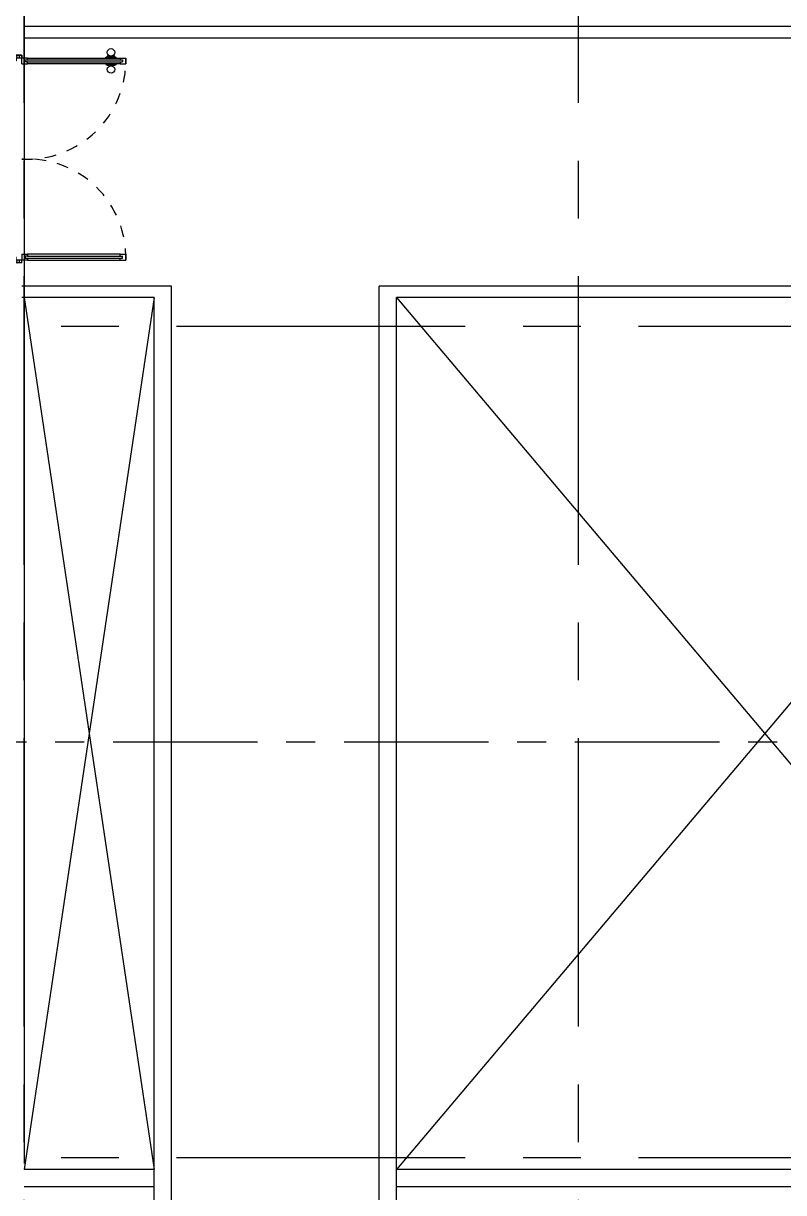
# Model space of a CAD drawing. Extents: x 88852.7 to 88945.7, y 39921.6 to 40001.1.
# Drawn here: x 88893.18 to 88899.77, y 39928.18 to 39938.3 of the extents above; entities that cross this region are included whole.
import ezdxf

# ---------------------------------------------------------------- set-up
doc = ezdxf.new("R2010")
doc.units = 0
doc.header["$MEASUREMENT"] = 0
for name, pattern in [('CENTER', [2, 1.25, -0.25, 0.25, -0.25]), ('CENTERX2', [4, 2.5, -0.5, 0.5, -0.5]), ('HIDDEN', [0.375, 0.25, -0.125])]:
    doc.linetypes.add(name, pattern=pattern)
for name, color, linetype in [('AXES', 11, 'CENTERX2'), ('AXES1', 11, 'CENTER'), ('DOOR', 7, 'CONTINUOUS'), ('EJ', 9, 'CONTINUOUS'), ('ROOF', 7, 'CONTINUOUS'), ('SHAFT', 4, 'CONTINUOUS'), ('WALL', 4, 'CONTINUOUS')]:
    doc.layers.add(name, color=color, linetype=linetype)

# ---------------------------------------------------------------- blocks, each defined once
blk = doc.blocks.new('A$C272A55A0')
at = {"layer": 'DOOR', "color": 0, "linetype": 'ByBlock'}
for p, q in [((0, 900), (0, 1050)), ((50, 1050), (0, 1050)), ((50, 950), (50, 1050)), ((1750, 950), (1750, 1050)), ((1750, 1050), (1800, 1050)), ((1800, 1050), (1800, 900)), ((25, 950), (50, 950)), ((25, 900), (25, 950)), ((1775, 950), (1750, 950)), ((1775, 900), (1775, 950)), ((0, 900), (25, 900)), ((75, 900), (25, 900)), ((25, 850), (25, 900)), ((42, 850), (25, 850)), ((58, 870), (42, 870)), ((42, 870), (42, 850)), ((58, 850), (58, 870)), ((75, 850), (58, 850)), ((75, 900), (75, 850)), ((1725, 900), (1775, 900)), ((1725, 900), (1725, 850)), ((1725, 850), (1742, 850)), ((1742, 870), (1758, 870)), ((1742, 850), (1742, 870)), ((1758, 870), (1758, 850)), ((1758, 850), (1775, 850)), ((1800, 900), (1775, 900)), ((1775, 850), (1775, 900)), ((1718, 160), (1709, 160)), ((1709, 95), (1709, 160)), ((1725, 173), (1718, 173)), ((1718, 173), (1718, 83)), ((1718, 95), (1718, 160)), ((1775, 173), (1782, 173)), ((1782, 173), (1782, 83)), ((1782, 160), (1791, 160)), ((1782, 95), (1782, 160)), ((1791, 95), (1791, 160)), ((25, 50), (42, 50)), ((25, 50), (25, 0)), ((25, 0), (75, 0)), ((75, 0), (25, 0)), ((42, 50), (42, 30)), ((42, 30), (58, 30)), ((58, 50), (75, 50)), ((58, 50), (58, 30)), ((75, 50), (75, 0)), ((1718, 95), (1709, 95)), ((1725, 83), (1718, 83)), ((1742, 50), (1725, 50)), ((1725, 50), (1725, 0)), ((1775, 0), (1725, 0)), ((1725, 0), (1775, 0)), ((1742, 50), (1742, 30)), ((1758, 30), (1742, 30)), ((1775, 50), (1758, 50)), ((1758, 50), (1758, 30)), ((1775, 83), (1782, 83)), ((1775, 50), (1775, 0)), ((1782, 95), (1791, 95))]:
    blk.add_line(p, q, dxfattribs=at)
at = {"layer": 'DOOR', "color": 9, "linetype": 'ByBlock'}
for p, q in [((50, 1050), (0, 1010)), ((50, 1050), (0, 937)), ((50, 1050), (37, 950)), ((1750, 1050), (1800, 1010)), ((1750, 1050), (1800, 937)), ((1750, 1050), (1763, 950))]:
    blk.add_line(p, q, dxfattribs=at)
at = {"layer": 'DOOR', "linetype": 'ByBlock'}
for p, q in [((25, 850), (25, 50)), ((42, 850), (42, 50)), ((58, 850), (58, 50)), ((75, 50), (75, 850)), ((1725, 50), (1725, 850)), ((1742, 850), (1742, 50)), ((1758, 850), (1758, 50)), ((1775, 850), (1775, 50))]:
    blk.add_line(p, q, dxfattribs=at)
at = {"layer": 'DOOR', "color": 0, "linetype": 'ByBlock'}
for centre in [(1676, 128), (1824, 128)]:
    blk.add_circle(centre, 32.4, dxfattribs=at)
at = {"layer": 'DOOR', "color": 9, "linetype": 'ByBlock'}
for centre, radius, start, end in [((50, 1050), 54.4, 203.2074, 270), ((50, 1050), 34.4, 180, 270), ((50, 1050), 14.4, 180, 270), ((1750, 1050), 14.4, 270, 0), ((1750, 1050), 34.4, 270, 0), ((1750, 1050), 54.4, 270, 336.7926), ((50, 1050), 74.4, 227.7764, 270), ((50, 1050), 94.4, 238.0182, 270), ((50, 1050), 114, 244.0838, 257.3774), ((50, 1050), 134, 248.1598, 259.28), ((1750, 1050), 74.4, 270, 312.2236), ((1750, 1050), 94.4, 270, 301.9818), ((1750, 1050), 114, 282.6226, 295.9162), ((1750, 1050), 134, 280.72, 291.8402), ((50, 1050), 154, 251.1053, 256.2858), ((1750, 1050), 154, 283.7142, 288.8947)]:
    blk.add_arc(centre, radius, start, end, dxfattribs=at)
at = {"layer": 'DOOR', "linetype": 'HIDDEN', "ltscale": 0.5}
for centre, start, end in [((50, 851), 268.3174, 3.2965), ((1750, 851), 176.7035, 271.6826)]:
    blk.add_arc(centre, 851, start, end, dxfattribs=at)
at = {"layer": 'WALL', "linetype": 'ByBlock'}
blk.add_line((1800, 900), (1800, 1050), dxfattribs=at)

msp = doc.modelspace()

# ---------------------------------------------------------------- linework, layer by layer
at = {"layer": 'AXES'}
for p, q in [((88897.9903, 39921.6153), (88897.9903, 40000.4279)), ((88893.1903, 39921.6153), (88893.1903, 40000.0779)), ((88945.0103, 39935.6796), (88876.9703, 39935.6796)), ((88945.0103, 39928.4796), (88876.9703, 39928.4796))]:
    msp.add_line(p, q, dxfattribs=at)
at = {"layer": 'AXES1'}
for q in [(88874.5703, 39932.0796), (88892.9203, 39932.0796), (88892.9203, 39932.0796)]:
    msp.add_line((88935.2103, 39932.0796), q, dxfattribs=at)
at = {"layer": 'EJ'}
msp.add_line((88893.1903, 39938.1796), (88893.1903, 39936.0796), dxfattribs=at)
at = {"layer": 'ROOF'}
for p, q in [((88893.1903, 39949.7296), (88893.1903, 39936.0796)), ((88893.1903, 39938.2796), (88902.8103, 39938.2796)), ((88893.1903, 39938.1796), (88902.8103, 39938.1796)), ((88893.1903, 39936.0796), (88893.1903, 39928.4296)), ((88894.4653, 39936.0296), (88893.1703, 39936.0296)), ((88894.4653, 39925.9946), (88894.4653, 39936.0296)), ((88896.2653, 39925.9946), (88896.2653, 39936.0296)), ((88902.7903, 39936.0296), (88896.2653, 39936.0296)), ((88894.3153, 39935.9296), (88893.1703, 39935.9296)), ((88894.3153, 39925.9946), (88894.3153, 39935.9296)), ((88896.4153, 39925.9946), (88896.4153, 39935.9296)), ((88902.7903, 39935.9296), (88896.4153, 39935.9296)), ((88894.3153, 39928.3796), (88893.1904, 39928.3796)), ((88902.7901, 39928.3796), (88896.4153, 39928.3796)), ((88893.1903, 39928.2296), (88894.3153, 39928.2296)), ((88896.4153, 39928.2296), (88902.7903, 39928.2296))]:
    msp.add_line(p, q, dxfattribs=at)
at = {"layer": 'ROOF', "color": 9}
msp.add_line((88893.1903, 39936.0796), (88893.1903, 39928.4296), dxfattribs=at)
at = {"layer": 'SHAFT'}
for p, q in [((88893.1903, 39935.9296), (88894.3153, 39928.3796)), ((88894.3153, 39935.9296), (88893.1904, 39928.3796)), ((88896.4153, 39935.9296), (88902.7901, 39928.3796)), ((88902.7903, 39935.9296), (88896.4153, 39928.3796))]:
    msp.add_line(p, q, dxfattribs=at)

# ---------------------------------------------------------------- block references
at = {"layer": 'DOOR', "color": 0, "linetype": 'ByBlock', "xscale": 0.000999999996565748, "yscale": 0.000999999996565748, "zscale": 0.001, "rotation": 90}
msp.add_blockref('A$C272A55A0', (88894.0706, 39936.2296), dxfattribs=at)

doc.saveas('drawing.dxf')
